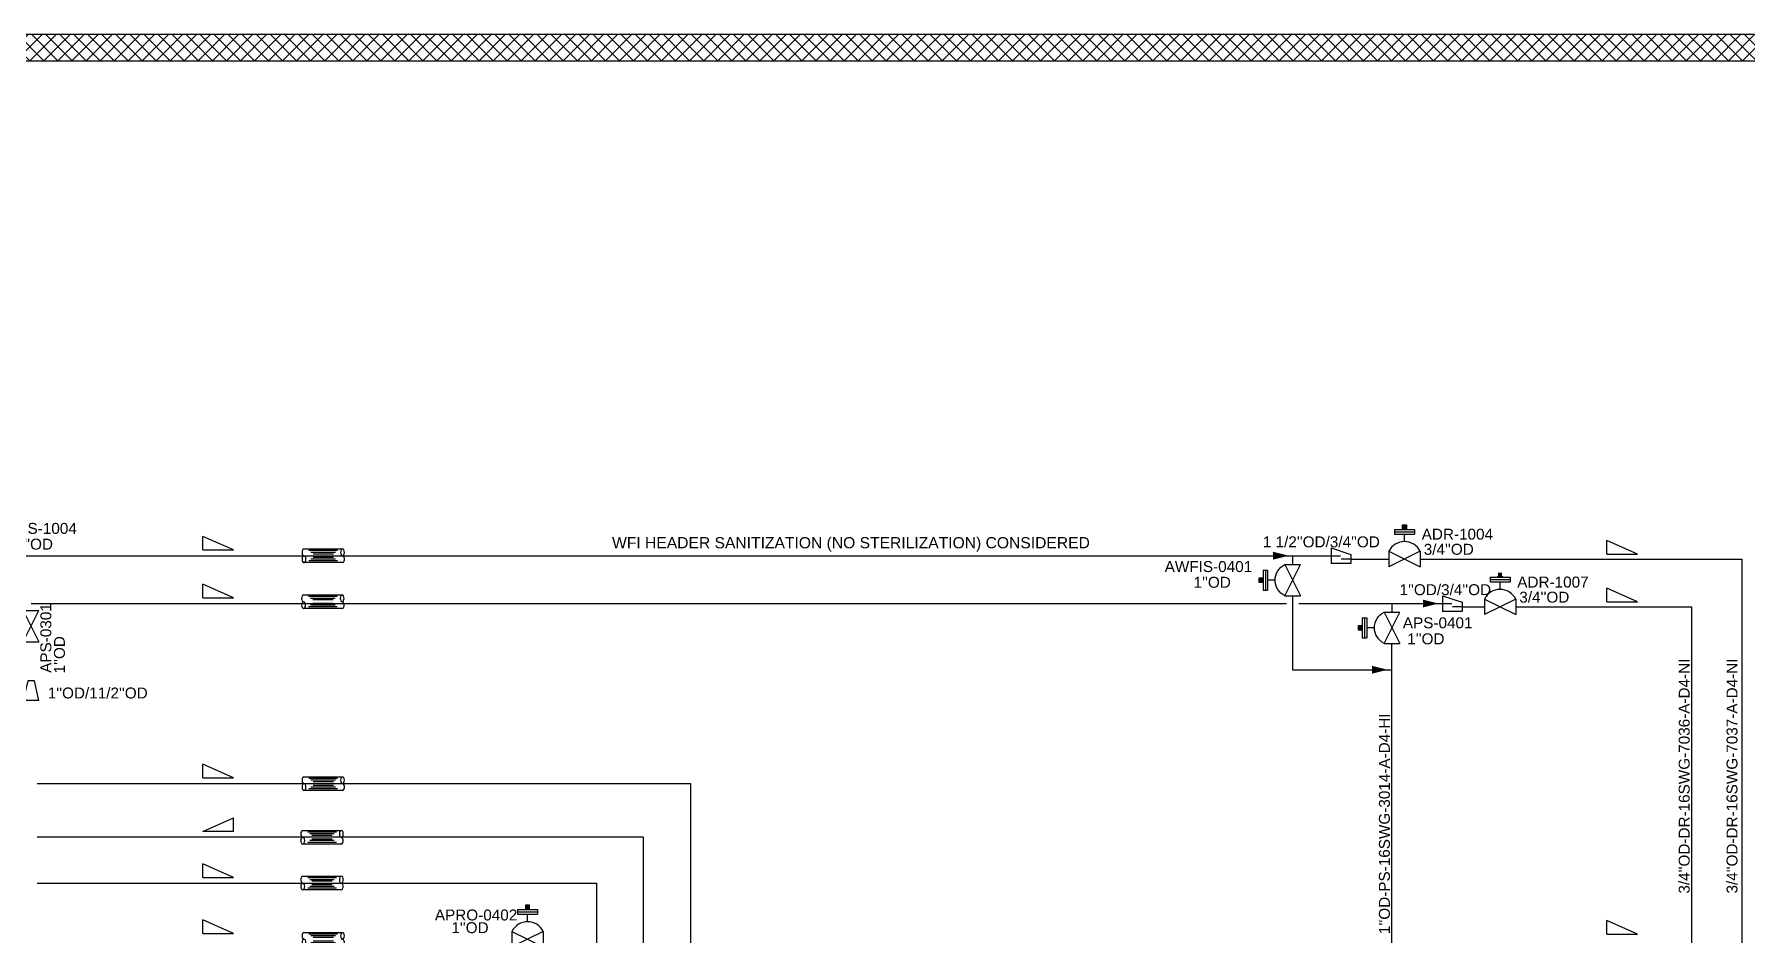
# Model space of a CAD drawing. Header units: millimetres. Extents: x -6754 to 5895, y -4820 to 1016.
# Drawn here: x -2027 to -1479, y -1288 to -999 of the extents above; entities that cross this region are included whole.
import ezdxf
from ezdxf.enums import TextEntityAlignment as Align

# ---------------------------------------------------------------- set-up
doc = ezdxf.new("R2010")
doc.units = ezdxf.units.MM
doc.layers.get('0').update_dxf_attribs({"linetype": 'CONTINUOUS'})
for name, color, linetype in [('P---PEQID------', 7, 'CONTINUOUS'), ('P---PLINB-32011', 7, 'CONTINUOUS'), ('P---PLINB-32013', 7, 'CONTINUOUS'), ('P---PLINB-CHWR037', 7, 'CONTINUOUS'), ('P---PLINB-CHWS030', 7, 'CONTINUOUS'), ('P---PLINB-DRH193', 7, 'CONTINUOUS'), ('P---PLINB-DRH195', 7, 'CONTINUOUS'), ('P---PLINB-PS096', 7, 'CONTINUOUS'), ('P---PLINB-PS110', 7, 'CONTINUOUS'), ('P---PLINB-WFIS032', 7, 'CONTINUOUS'), ('P---PLINB-WFIS034', 7, 'CONTINUOUS'), ('P---PLIND-TEXT-25-35', 2, 'CONTINUOUS'), ('P---PREDD-TEXT-18-25', 3, 'CONTINUOUS'), ('P---PVLSD-TEXT-18-25', 3, 'CONTINUOUS'), ('P---PVLSD-TEXT-25-35', 2, 'CONTINUOUS'), ('P---TANKB-V03', 7, 'CONTINUOUS'), ('P---TANKB-V04', 7, 'CONTINUOUS'), ('P---TANKB-V10', 7, 'CONTINUOUS'), ('VALVE', 6, 'CONTINUOUS')]:
    doc.layers.add(name, color=color, linetype=linetype)
doc.styles.get("Standard").update_dxf_attribs({"font": 'arial.ttf'})

# ---------------------------------------------------------------- blocks, each defined once
blk = doc.blocks.new('ADV')
at = {"color": 6}
blk.add_arc((1709.4, 811.99), 5.59, 26.5651, 153.4349, dxfattribs=at)
at = {"layer": 'VALVE'}
for p, q in [((1706.18, 821.46), (1712.63, 821.46)), ((1706.18, 821.46), (1706.18, 819.98)), ((1706.18, 820.72), (1712.63, 820.72)), ((1706.18, 819.98), (1712.63, 819.98)), ((1709.4, 817.58), (1709.4, 819.98)), ((1712.63, 821.46), (1712.63, 819.98)), ((1704.4, 814.49), (1704.4, 809.49)), ((1714.4, 814.49), (1704.4, 809.49)), ((1704.4, 814.49), (1714.4, 809.49)), ((1714.4, 814.49), (1714.4, 809.49))]:
    blk.add_line(p, q, dxfattribs=at)
blk = doc.blocks.new('phi_15863337230')
at = {"color": 0, "linetype": 'ByBlock'}
blk.add_blockref('ADV', (-1709.4, -811.99), dxfattribs=at)
at = {"flags": 1}
blk.add_attdef('PHI_CONNECTIONPOINT', (-5, 0), '', height=0.1, rotation=180, dxfattribs=at)
for tag, p in [('PHI_INSERTPOINT', (0, 0)), ('PHI_CONNECTIONPOINT', (5, 0))]:
    blk.add_attdef(tag, p, '', height=0.1, dxfattribs=at)
for tag, p in [('PRJ_TAG_B', (-8.12, -5.93)), ('DNCALC', (-3.96, -9.44))]:
    blk.add_attdef(tag, p, '', height=2.5)
blk = doc.blocks.new('phi_15863337301')
at = {"color": 0, "linetype": 'ByBlock'}
blk.add_blockref('ADV', (-1709.4, -811.99), dxfattribs=at)
at = {"flags": 1}
blk.add_attdef('PHI_CONNECTIONPOINT', (-5, 0), '', height=0.1, rotation=180, dxfattribs=at)
for tag, p in [('PHI_INSERTPOINT', (0, 0)), ('PHI_CONNECTIONPOINT', (5, 0))]:
    blk.add_attdef(tag, p, '', height=0.1, dxfattribs=at)
for tag, p in [('PRJ_TAG_B', (-8.12, -5.93)), ('DNCALC', (-3.96, -9.44))]:
    blk.add_attdef(tag, p, '', height=2.5)
blk = doc.blocks.new('A$C6A174CB4')
at = {"color": 6}
for p, q in [((0, 6.3), (7.6, 6.3)), ((15.9, 3.6), (8.1, 3.6)), ((15.9, 7.3), (15.9, 0))]:
    blk.add_line(p, q, dxfattribs=at)
at = {"layer": 'VALVE', "color": 6}
for p, q in [((0, 12.6), (0, 0)), ((0, 12.6), (15.9, 7.3)), ((15.9, 0), (0, 0))]:
    blk.add_line(p, q, dxfattribs=at)
blk = doc.blocks.new('phi_16765286620')
at = {"color": 0, "linetype": 'ByBlock', "xscale": -0.395994, "yscale": 0.395994, "zscale": 0.395994, "rotation": 180}
blk.add_blockref('A$C6A174CB4', (-6.28, 1.44), dxfattribs=at)
at = {"flags": 1}
blk.add_attdef('PHI_CONNECTIONPOINT', (0, 0), '', height=0.1, dxfattribs=at)
blk.add_attdef('SPECRED', (-9.81, -7.24), '', height=2.5)
for tag in ['PHI_CONNECTIONPOINT', 'PHI_INSERTPOINT']:
    blk.add_attdef(tag, (-6.28, -1.06), '', height=0.1, rotation=180, dxfattribs=at)
blk = doc.blocks.new('phi_16777585356')
at = {"color": 0, "linetype": 'ByBlock'}
blk.add_blockref('ADV', (-1709.4, -811.99), dxfattribs=at)
at = {"flags": 1}
blk.add_attdef('PHI_CONNECTIONPOINT', (-5, 0), '', height=0.1, rotation=180, dxfattribs=at)
for tag, p in [('PHI_INSERTPOINT', (0, 0)), ('PHI_CONNECTIONPOINT', (5, 0))]:
    blk.add_attdef(tag, p, '', height=0.1, dxfattribs=at)
at = {"color": 7}
for tag, p in [('PRJ_TAG_B', (-12.54, -6.47)), ('DNCALC', (-8.39, -11.88))]:
    blk.add_attdef(tag, p, '', height=3.5, dxfattribs=at)
blk = doc.blocks.new('phi_16777588438')
at = {"color": 0, "linetype": 'ByBlock'}
blk.add_blockref('ADV', (-1709.4, -811.99), dxfattribs=at)
at = {"flags": 1}
blk.add_attdef('PHI_CONNECTIONPOINT', (-5, 0), '', height=0.1, rotation=180, dxfattribs=at)
for tag, p in [('PHI_INSERTPOINT', (0, 0)), ('PHI_CONNECTIONPOINT', (5, 0))]:
    blk.add_attdef(tag, p, '', height=0.1, dxfattribs=at)
at = {"color": 7}
for tag, p in [('PRJ_TAG_B', (-12.54, -6.47)), ('DNCALC', (-8.39, -11.88))]:
    blk.add_attdef(tag, p, '', height=3.5, dxfattribs=at)
blk = doc.blocks.new('A$C66D9105F')
at = {"color": 5}
for p, q in [((0, 0), (0, 4.35)), ((9.77, 0), (0, 4.35)), ((0, 0), (9.77, 0))]:
    blk.add_line(p, q, dxfattribs=at)
blk = doc.blocks.new('gbng')
at = {"color": 0, "linetype": 'Continuous'}
for p, q in [((102.1, 150.2), (146.6, 150.2)), ((146.6, 134.5), (102.1, 134.5))]:
    blk.add_line(p, q, dxfattribs=at)
at = {"color": 1, "linetype": 'Continuous'}
for p, q in [((107.8, 148.3), (140.9, 148.3)), ((110.2, 146.3), (138.5, 146.3)), ((110.2, 138.4), (138.5, 138.4)), ((112.6, 144.4), (136.1, 144.4)), ((112.6, 140.3), (136.1, 140.3)), ((107.8, 136.4), (140.9, 136.4))]:
    blk.add_line(p, q, dxfattribs=at)
at = {"color": 0, "linetype": 'Continuous'}
for centre, start_param, end_param in [((102.1, 146.3), 0, 3.141593), ((146.6, 138.4), 3.141593, 6.283185)]:
    blk.add_ellipse(centre, major_axis=(0, 3.93), ratio=0.568604, start_param=start_param, end_param=end_param, dxfattribs=at)
at = {"color": 0, "linetype": 'Continuous', "extrusion": (0, 0, -1)}
for centre, major_axis in [((102.1, 138.4), (0, -3.93)), ((146.6, 146.3), (0, 3.93))]:
    blk.add_ellipse(centre, major_axis=major_axis, ratio=0.568604, dxfattribs=at)
blk = doc.blocks.new('phi_16781898880')
at = {"color": 0, "linetype": 'ByBlock', "xscale": 0.395994, "yscale": 0.395994, "zscale": 0.395994}
blk.add_blockref('gbng', (-40.44, -56.37), dxfattribs=at)
at = {"flags": 1}
for p, rotation in [((0, 0), 180), ((17.62, 0), 90)]:
    blk.add_attdef('PHI_INSERTPOINT', p, '', height=0.1, rotation=rotation, dxfattribs=at)
blk = doc.blocks.new('ddbh')
at = {"color": 0, "linetype": 'Continuous'}
for p, q in [((102.1, 115.7), (146.6, 115.7)), ((146.6, 100), (102.1, 100))]:
    blk.add_line(p, q, dxfattribs=at)
at = {"color": 5, "linetype": 'Continuous'}
for p, q in [((107.8, 113.8), (140.9, 113.8)), ((107.8, 101.9), (140.9, 101.9)), ((110.2, 111.8), (138.5, 111.8)), ((110.2, 103.9), (138.5, 103.9)), ((112.6, 109.9), (136.1, 109.9)), ((112.6, 105.8), (136.1, 105.8))]:
    blk.add_line(p, q, dxfattribs=at)
at = {"color": 0, "linetype": 'Continuous'}
for centre, start_param, end_param in [((102.1, 111.8), 0, 3.141593), ((146.6, 103.9), 3.141593, 6.283185)]:
    blk.add_ellipse(centre, major_axis=(0, 3.93), ratio=0.568604, start_param=start_param, end_param=end_param, dxfattribs=at)
at = {"color": 0, "linetype": 'Continuous', "extrusion": (0, 0, -1)}
for centre, major_axis in [((102.1, 103.9), (0, -3.93)), ((146.6, 111.8), (0, 3.93))]:
    blk.add_ellipse(centre, major_axis=major_axis, ratio=0.568604, dxfattribs=at)
blk = doc.blocks.new('phi_16781899102')
at = {"color": 0, "linetype": 'ByBlock', "xscale": 0.395994, "yscale": 0.395994, "zscale": 0.395994}
blk.add_blockref('ddbh', (-40.44, -42.71), dxfattribs=at)
at = {"flags": 1}
for p, rotation in [((0, 0), 180), ((17.62, 0), 90)]:
    blk.add_attdef('PHI_INSERTPOINT', p, '', height=0.1, rotation=rotation, dxfattribs=at)
blk = doc.blocks.new('A$C25422821')
at = {"color": 6}
blk.add_line((15.9, 9), (15.9, 3.6), dxfattribs=at)
at = {"layer": 'VALVE', "color": 6}
for p, q in [((0, 12.6), (0, 0)), ((0, 12.6), (15.9, 9)), ((15.9, 3.6), (0, 0))]:
    blk.add_line(p, q, dxfattribs=at)
blk = doc.blocks.new('phi_15825407484')
at = {"color": 0, "linetype": 'ByBlock', "xscale": 0.3945994, "yscale": 0.3945994, "zscale": 0.3945994}
blk.add_blockref('A$C25422821', (-6.26, -2.49), dxfattribs=at)
at = {"flags": 1}
for tag in ['PHI_CONNECTIONPOINT', 'PHI_INSERTPOINT']:
    blk.add_attdef(tag, (-6.26, 0), '', height=0.1, rotation=180, dxfattribs=at)
blk.add_attdef('PHI_CONNECTIONPOINT', (0, 0), '', height=0.1, dxfattribs=at)
blk.add_attdef('SPECRED', (-9.78, -6.17), '', height=2.5)

msp = doc.modelspace()

# ---------------------------------------------------------------- hatches: boundary and pattern name
h = msp.add_hatch()
h.set_pattern_fill('ANSI37', color=256)
h.set_pattern_definition([(45, (-3696.5226, -1328.917), (-2.245064, 2.245064), []), (135, (-3696.5226, -1328.917), (-2.245064, -2.245064), [])])
h.paths.add_polyline_path([(-1117.68, -1007.98), (-1117.68, -999.38), (-3957.14, -999.38), (-3957.14, -1007.98)])
h = msp.add_hatch(color=1)
h.dxf.hatch_style = 1
h.paths.add_polyline_path([(-1589.37, -1157.87), (-1588.13, -1157.87), (-1588.13, -1156.42), (-1589.37, -1156.42)])
h = msp.add_hatch(color=1)
h.dxf.hatch_style = 1
h.paths.add_polyline_path([(-1558.8, -1173.18), (-1557.56, -1173.18), (-1557.56, -1171.73), (-1558.8, -1171.73)])
h = msp.add_hatch(color=1)
h.dxf.hatch_style = 1
h.paths.add_polyline_path([(-1635.23, -1174.83), (-1633.99, -1174.83), (-1633.99, -1173.38), (-1635.23, -1173.38)])
h = msp.add_hatch(color=1)
h.dxf.hatch_style = 1
h.paths.add_polyline_path([(-1603.5, -1190.07), (-1602.26, -1190.07), (-1602.26, -1188.62), (-1603.5, -1188.62)])
h = msp.add_hatch(color=1)
h.dxf.hatch_style = 1
h.paths.add_polyline_path([(-1869.87, -1279.54), (-1869.87, -1278.09), (-1868.63, -1278.09), (-1868.63, -1279.54)])

# ---------------------------------------------------------------- linework, layer by layer
msp.add_lwpolyline([(-3957.14, -999.38), (-1117.68, -999.38), (-1117.68, -1007.98), (-3957.14, -1007.98)], close=True)
at = {"color": 1}
for points in [[(-1589.37, -1156.42), (-1588.13, -1156.42), (-1588.13, -1157.87), (-1589.37, -1157.87)], [(-1635.23, -1173.38), (-1633.99, -1173.38), (-1633.99, -1174.83), (-1635.23, -1174.83)], [(-1558.8, -1172.79), (-1557.56, -1172.79), (-1557.56, -1173.18), (-1558.8, -1173.18)], [(-1603.5, -1188.62), (-1602.26, -1188.62), (-1602.26, -1190.07), (-1603.5, -1190.07)], [(-1868.63, -1278.09), (-1869.87, -1278.09), (-1869.87, -1279.54), (-1868.63, -1279.54)]]:
    msp.add_lwpolyline(points, close=True, dxfattribs=at)
at = {"layer": 'P---PLINB-32011', "color": 32, "linetype": 'Continuous', "ltscale": 0.1}
for points in [[(-2028.05, -1181.58), (-1626.53, -1181.58)], [(-1622.53, -1181.58), (-1592.79, -1181.58)], [(-1592.79, -1181.58), (-1576.6, -1181.58)]]:
    msp.add_lwpolyline(points, dxfattribs=at)
at = {"layer": 'P---PLINB-32011', "color": 32, "linetype": 'ByBlock'}
msp.add_solid([(-1577.85, -1181.58), (-1582.85, -1182.83), (-1582.85, -1180.33)], dxfattribs=at)
at = {"layer": 'P---PLINB-CHWR037', "color": 5, "linetype": 'Continuous', "ltscale": 0.1}
for points in [[(-1832.15, -1256.38), (-2026.06, -1256.36)], [(-1832.15, -1663.55), (-1832.15, -1256.38)]]:
    msp.add_lwpolyline(points, dxfattribs=at)
at = {"layer": 'P---PLINB-CHWS030', "color": 5, "linetype": 'Continuous', "ltscale": 0.1}
for points in [[(-2026.06, -1271.05), (-1847.15, -1271.05)], [(-1847.15, -1271.05), (-1847.15, -1764.44)]]:
    msp.add_lwpolyline(points, dxfattribs=at)
at = {"layer": 'P---PLINB-DRH193', "color": 7, "linetype": 'Continuous', "ltscale": 0.1}
for points in [[(-1570.32, -1182.64), (-1563.18, -1182.64)], [(-1553.18, -1182.64), (-1496.97, -1182.64)], [(-1496.97, -1182.64), (-1496.97, -1348.6)]]:
    msp.add_lwpolyline(points, dxfattribs=at)
at = {"layer": 'P---PLINB-DRH195', "color": 7, "linetype": 'Continuous', "ltscale": 0.1}
for points in [[(-1605.91, -1167.33), (-1593.75, -1167.33)], [(-1583.75, -1167.33), (-1480.82, -1167.33)], [(-1480.82, -1167.33), (-1480.82, -1340.09)]]:
    msp.add_lwpolyline(points, dxfattribs=at)
at = {"layer": 'P---PLINB-PS096', "color": 32, "linetype": 'Continuous', "ltscale": 0.1}
for points in [[(-2026.06, -1239.18), (-1817.15, -1239.18)], [(-1817.15, -1239.18), (-1817.15, -1641.52)]]:
    msp.add_lwpolyline(points, dxfattribs=at)
at = {"layer": 'P---PLINB-PS110', "color": 32, "linetype": 'Continuous', "ltscale": 0.1}
for points in [[(-1592.79, -1181.58), (-1592.79, -1184.34)], [(-1592.89, -1194.34), (-1592.89, -1467.22)]]:
    msp.add_lwpolyline(points, dxfattribs=at)
at = {"layer": 'P---PLINB-WFIS032', "color": 92, "linetype": 'Continuous', "ltscale": 0.1}
for points in [[(-1624.53, -1166.27), (-1624.53, -1169.1)], [(-1624.53, -1179.1), (-1624.53, -1202.78)], [(-1624.53, -1202.78), (-1592.88, -1202.78)]]:
    msp.add_lwpolyline(points, dxfattribs=at)
at = {"layer": 'P---PLINB-WFIS032', "color": 5, "linetype": 'ByBlock'}
msp.add_solid([(-1594.13, -1202.78), (-1599.13, -1204.03), (-1599.13, -1201.53)], dxfattribs=at)
at = {"layer": 'P---PLINB-WFIS034', "color": 92, "linetype": 'Continuous', "ltscale": 0.1}
for points in [[(-2041.82, -1166.27), (-1624.53, -1166.27)], [(-1624.53, -1166.27), (-1612.19, -1166.27)]]:
    msp.add_lwpolyline(points, dxfattribs=at)
at = {"layer": 'P---PLINB-WFIS034', "color": 5, "linetype": 'ByBlock'}
msp.add_solid([(-1625.78, -1166.27), (-1630.78, -1167.52), (-1630.78, -1165.02)], dxfattribs=at)

# ---------------------------------------------------------------- block references
for p in [(-1973.12, -1164.44), (-1524.04, -1165.74), (-1973.12, -1179.76), (-1524.04, -1181.06), (-1973.12, -1237.35), (-1973.12, -1269.22), (-1973.12, -1287.18), (-1524.04, -1287.42)]:
    msp.add_blockref('A$C66D9105F', p)
at = {"xscale": -1}
msp.add_blockref('A$C66D9105F', (-1963.35, -1254.54), dxfattribs=at)
at = {"layer": 'P---PEQID------', "xscale": 0.7, "yscale": 0.7, "zscale": 0.7, "rotation": 180}
for name, p in [('phi_16781898880', (-1928.44, -1166.3)), ('phi_16781898880', (-1928.56, -1181.01)), ('phi_16781898880', (-1928.44, -1239.21)), ('phi_16781899102', (-1928.83, -1256.37)), ('phi_16781899102', (-1928.83, -1271.05)), ('phi_16781898880', (-1928.44, -1289.04))]:
    msp.add_blockref(name, p, dxfattribs=at)
at = {"layer": 'P---PLINB-32013'}
ref = msp.add_blockref('phi_15825407484', (-2028.05, -1206.36), dxfattribs=dict(at, xscale=-1, rotation=270))
ref.add_attrib('SPECRED', "1''OD/11/2''OD", dxfattribs={"layer": 'P---PREDD-TEXT-18-25', "color": 7, "height": 3.5}).set_placement((-1990.74, -1208.46), align=Align.TOP_RIGHT)
at = {"layer": 'P---PLINB-DRH193'}
ref = msp.add_blockref('phi_16765286620', (-1570.32, -1182.64), dxfattribs=dict(at, xscale=-1, rotation=180))
ref.add_attrib('SPECRED', "1''OD/3/4''OD", dxfattribs={"layer": 'P---PREDD-TEXT-18-25', "color": 7, "height": 3.5}).set_placement((-1561.05, -1175.4), align=Align.TOP_RIGHT)
at = {"layer": 'P---PLINB-WFIS034'}
ref = msp.add_blockref('phi_16765286620', (-1605.91, -1167.33), dxfattribs=dict(at, xscale=-1, rotation=180))
ref.add_attrib('SPECRED', "1 1/2''OD/3/4''OD", dxfattribs={"layer": 'P---PREDD-TEXT-18-25', "color": 7, "height": 3.5}).set_placement((-1596.64, -1160.09), align=Align.TOP_RIGHT)
at = {"layer": 'P---TANKB-V03'}
ref = msp.add_blockref('phi_16777588438', (-2028.05, -1188.84), dxfattribs=dict(at, rotation=90.00000000000001))
ref.add_attrib('DNCALC', "1''OD", (-2017.23, -1203.93), dxfattribs={"layer": 'P---PVLSD-TEXT-25-35', "color": 7, "height": 3.5, "rotation": 90})
ref.add_attrib('PRJ_TAG_B', 'APS-0301', (-2021.58, -1203.75), dxfattribs={"layer": 'P---PVLSD-TEXT-25-35', "color": 7, "height": 3.5, "rotation": 90})
at = {"layer": 'P---TANKB-V04', "extrusion": (-1.96938e-32, 1.22465e-16, -1)}
ref = msp.add_blockref('phi_15863337301', (1624.53, -1174.1), dxfattribs=dict(at, rotation=270))
ref.add_attrib('DNCALC', "1''OD", (-1656.21, -1176.52), dxfattribs={"layer": 'P---PVLSD-TEXT-18-25', "color": 7, "height": 3.5})
ref.add_attrib('PRJ_TAG_B', 'AWFIS-0401', (-1665.46, -1171.5), dxfattribs={"layer": 'P---PVLSD-TEXT-18-25', "color": 7, "height": 3.5})
at = {"layer": 'P---TANKB-V04', "extrusion": (2.44929e-16, 1.22465e-16, -1)}
ref = msp.add_blockref('phi_15863337301', (1592.79, -1189.34), dxfattribs=dict(at, rotation=270))
ref.add_attrib('DNCALC', "1''OD", (-1587.87, -1194.63), dxfattribs={"layer": 'P---PVLSD-TEXT-18-25', "color": 7, "height": 3.5})
ref.add_attrib('PRJ_TAG_B', 'APS-0401', (-1589.28, -1189.5), dxfattribs={"layer": 'P---PVLSD-TEXT-18-25', "color": 7, "height": 3.5})
at = {"layer": 'P---TANKB-V04'}
ref = msp.add_blockref('phi_15863337301', (-1869.25, -1289), dxfattribs=at)
ref.add_attrib('DNCALC', "1''OD", (-1893.62, -1287.07), dxfattribs={"layer": 'P---PVLSD-TEXT-18-25', "color": 7, "height": 3.5})
ref.add_attrib('PRJ_TAG_B', 'APRO-0402', (-1898.9, -1283), dxfattribs={"layer": 'P---PVLSD-TEXT-18-25', "color": 7, "height": 3.5})
at = {"layer": 'P---TANKB-V10'}
ref = msp.add_blockref('phi_16777585356', (-2046.82, -1166.27), dxfattribs=at)
ref.add_attrib('DNCALC', "1 1/2''OD", (-2041.12, -1164.33), dxfattribs={"layer": 'P---PVLSD-TEXT-25-35', "color": 7, "height": 3.5})
ref.add_attrib('PRJ_TAG_B', 'AWFIS-1004', (-2041.41, -1159.28), dxfattribs={"layer": 'P---PVLSD-TEXT-25-35', "color": 7, "height": 3.5})
ref = msp.add_blockref('phi_15863337230', (-1588.75, -1167.33), dxfattribs=at)
ref.add_attrib('DNCALC', "3/4''OD", (-1582.59, -1165.97), dxfattribs={"layer": 'P---PVLSD-TEXT-18-25', "color": 7, "height": 3.5})
ref.add_attrib('PRJ_TAG_B', 'ADR-1004', (-1583.25, -1161.14), dxfattribs={"layer": 'P---PVLSD-TEXT-18-25', "color": 7, "height": 3.5})
ref = msp.add_blockref('phi_15863337230', (-1558.18, -1182.64), dxfattribs=at)
ref.add_attrib('DNCALC', "3/4''OD", (-1552.02, -1181.29), dxfattribs={"layer": 'P---PVLSD-TEXT-18-25', "color": 7, "height": 3.5})
ref.add_attrib('PRJ_TAG_B', 'ADR-1007', (-1552.68, -1176.46), dxfattribs={"layer": 'P---PVLSD-TEXT-18-25', "color": 7, "height": 3.5})

# ---------------------------------------------------------------- texts
at = {"color": 1, "insert": (-1906.61, -1160.32), "char_height": 3.5805, "width": 281.6009, "attachment_point": 1}
msp.add_mtext('\\pxqc;WFI HEADER SANITIZATION (NO STERILIZATION) CONSIDERED ', dxfattribs=at)
at = {"layer": 'P---PLIND-TEXT-25-35', "color": 7}
for s, p in [("3/4''OD-DR-16SWG-7036-A-D4-NI", (-1497.54, -1274.41)), ("3/4''OD-DR-16SWG-7037-A-D4-NI", (-1482.24, -1274.39)), ("1''OD-PS-16SWG-3014-A-D4-HI", (-1593.43, -1287.35))]:
    msp.add_text(s, height=3.5, rotation=90, dxfattribs=at).set_placement(p)

doc.saveas('drawing.dxf')
